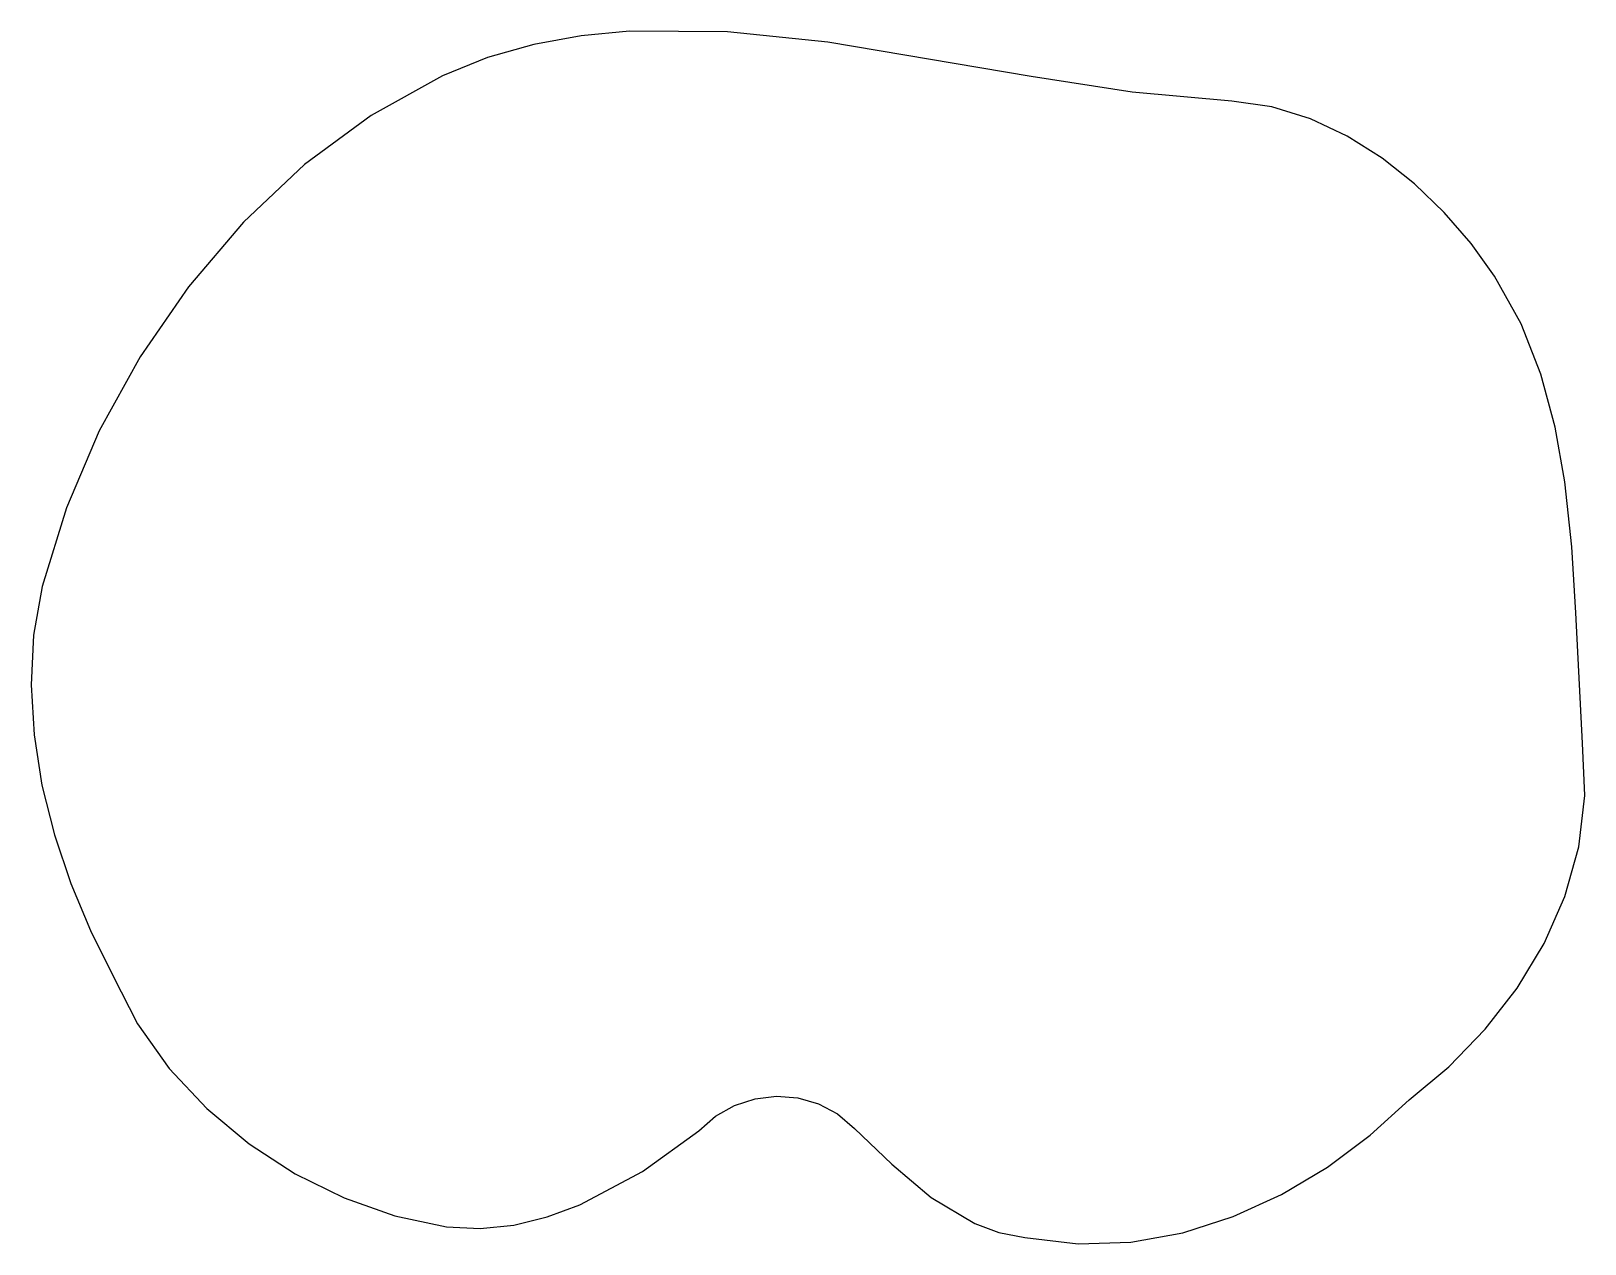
# Model space of a CAD drawing. Extents: x 0.2 to 69.8, y 0.2 to 54.6.
import ezdxf

# ---------------------------------------------------------------- set-up
doc = ezdxf.new("R2010")
doc.units = 0

msp = doc.modelspace()

# ---------------------------------------------------------------- linework, layer by layer
at = {"layer": 'Ebene 1'}
for p, q in [((24.826613, 54.360201), (22.706411, 53.971596)), ((26.984095, 54.56916), (24.826613, 54.360201)), ((31.391355, 54.540061), (26.984095, 54.56916)), ((35.889116, 54.068135), (31.391355, 54.540061)), ((22.706411, 53.971596), (20.628371, 53.380365)), ((44.999835, 52.53115), (35.889116, 54.068135)), ((20.628371, 53.380365), (18.59738, 52.56353)), ((18.59738, 52.56353), (15.399826, 50.78695)), ((18.59738, 52.56353), (18.59738, 52.56353)), ((49.53464, 51.833764), (44.999835, 52.53115)), ((54.00364, 51.4289), (49.53464, 51.833764)), ((55.796944, 51.171979), (54.00364, 51.4289)), ((57.526365, 50.636591), (55.796944, 51.171979)), ((15.399826, 50.78695), (12.41579, 48.577066)), ((59.178023, 49.858472), (57.526365, 50.636591)), ((60.738035, 48.873356), (59.178023, 49.858472)), ((62.19252, 47.716978), (60.738035, 48.873356)), ((12.41579, 48.577066), (9.674965, 45.995379)), ((63.527598, 46.425073), (62.19252, 47.716978)), ((9.674965, 45.995379), (7.207045, 43.103389)), ((64.729385, 45.033375), (63.527598, 46.425073)), ((65.784, 43.57762), (64.729385, 45.033375)), ((66.977867, 41.442845), (65.784, 43.57762)), ((7.207045, 43.103389), (5.041722, 39.962597)), ((67.867471, 39.175174), (66.977867, 41.442845)), ((5.041722, 39.962597), (3.208688, 36.634505)), ((68.503067, 36.800056), (67.867471, 39.175174)), ((3.208688, 36.634505), (1.737636, 33.180612)), ((68.93491, 34.34294), (68.503067, 36.800056)), ((69.246465, 31.429152), (68.93491, 34.34294)), ((1.737636, 33.180612), (0.65826, 29.66242)), ((69.430254, 28.479051), (69.246465, 31.429152)), ((0.65826, 29.66242), (0.269907, 27.478447)), ((69.72651, 22.62789), (69.430254, 28.479051)), ((0.269907, 27.478447), (0.154276, 25.247977)), ((0.154276, 25.247977), (0.28697, 22.994494)), ((0.28697, 22.994494), (0.643596, 20.741483)), ((69.837316, 20.274035), (69.72651, 22.62789)), ((0.643596, 20.741483), (1.199758, 18.512425)), ((69.561072, 17.975912), (69.837316, 20.274035)), ((1.199758, 18.512425), (1.931061, 16.330804)), ((68.936814, 15.756215), (69.561072, 17.975912)), ((1.931061, 16.330804), (2.81311, 14.220105)), ((68.00358, 13.637641), (68.936814, 15.756215)), ((2.81311, 14.220105), (3.82151, 12.20381)), ((66.800406, 11.642885), (68.00358, 13.637641)), ((3.82151, 12.20381), (4.934247, 10.037649)), ((65.366328, 9.794642), (66.800406, 11.642885)), ((4.934247, 10.037649), (6.352876, 8.042462)), ((63.740384, 8.115609), (65.366328, 9.794642)), ((6.352876, 8.042462), (8.032634, 6.241039)), ((61.96161, 6.62848), (63.740384, 8.115609)), ((30.85161, 5.895225), (31.704751, 6.374391)), ((31.704751, 6.374391), (32.625227, 6.672963)), ((32.625227, 6.672963), (33.580076, 6.787709)), ((33.580076, 6.787709), (34.536334, 6.715395)), ((34.536334, 6.715395), (35.461036, 6.452787)), ((35.461036, 6.452787), (36.321219, 5.996654)), ((60.206516, 5.040199), (61.96161, 6.62848)), ((8.032634, 6.241039), (9.928756, 4.656169)), ((30.09877, 5.2387), (30.85161, 5.895225)), ((36.321219, 5.996654), (37.08392, 5.34376)), ((27.57851, 3.416572), (30.09877, 5.2387)), ((37.08392, 5.34376), (38.754663, 3.74599)), ((58.288736, 3.614897), (60.206516, 5.040199)), ((9.928756, 4.656169), (11.996479, 3.31064)), ((38.754663, 3.74599), (40.5209, 2.248293)), ((56.232555, 2.38781), (58.288736, 3.614897)), ((11.996479, 3.31064), (14.191039, 2.227241)), ((24.770651, 1.924064), (27.57851, 3.416572)), ((14.191039, 2.227241), (16.46767, 1.428762)), ((40.5209, 2.248293), (42.479077, 1.077119)), ((54.06226, 1.394178), (56.232555, 2.38781)), ((16.46767, 1.428762), (18.78161, 0.93799)), ((23.297113, 1.38033), (24.770651, 1.924064)), ((51.802135, 0.669235), (54.06226, 1.394178)), ((18.78161, 0.93799), (20.287296, 0.855728)), ((20.287296, 0.855728), (21.797562, 1.013696)), ((21.797562, 1.013696), (23.297113, 1.38033)), ((42.479077, 1.077119), (43.560282, 0.684744)), ((43.560282, 0.684744), (44.72564, 0.45892)), ((44.72564, 0.45892), (47.10954, 0.166369)), ((47.10954, 0.166369), (49.476467, 0.24822)), ((49.476467, 0.24822), (51.802135, 0.669235))]:
    msp.add_line(p, q, dxfattribs=at)

doc.saveas('drawing.dxf')
